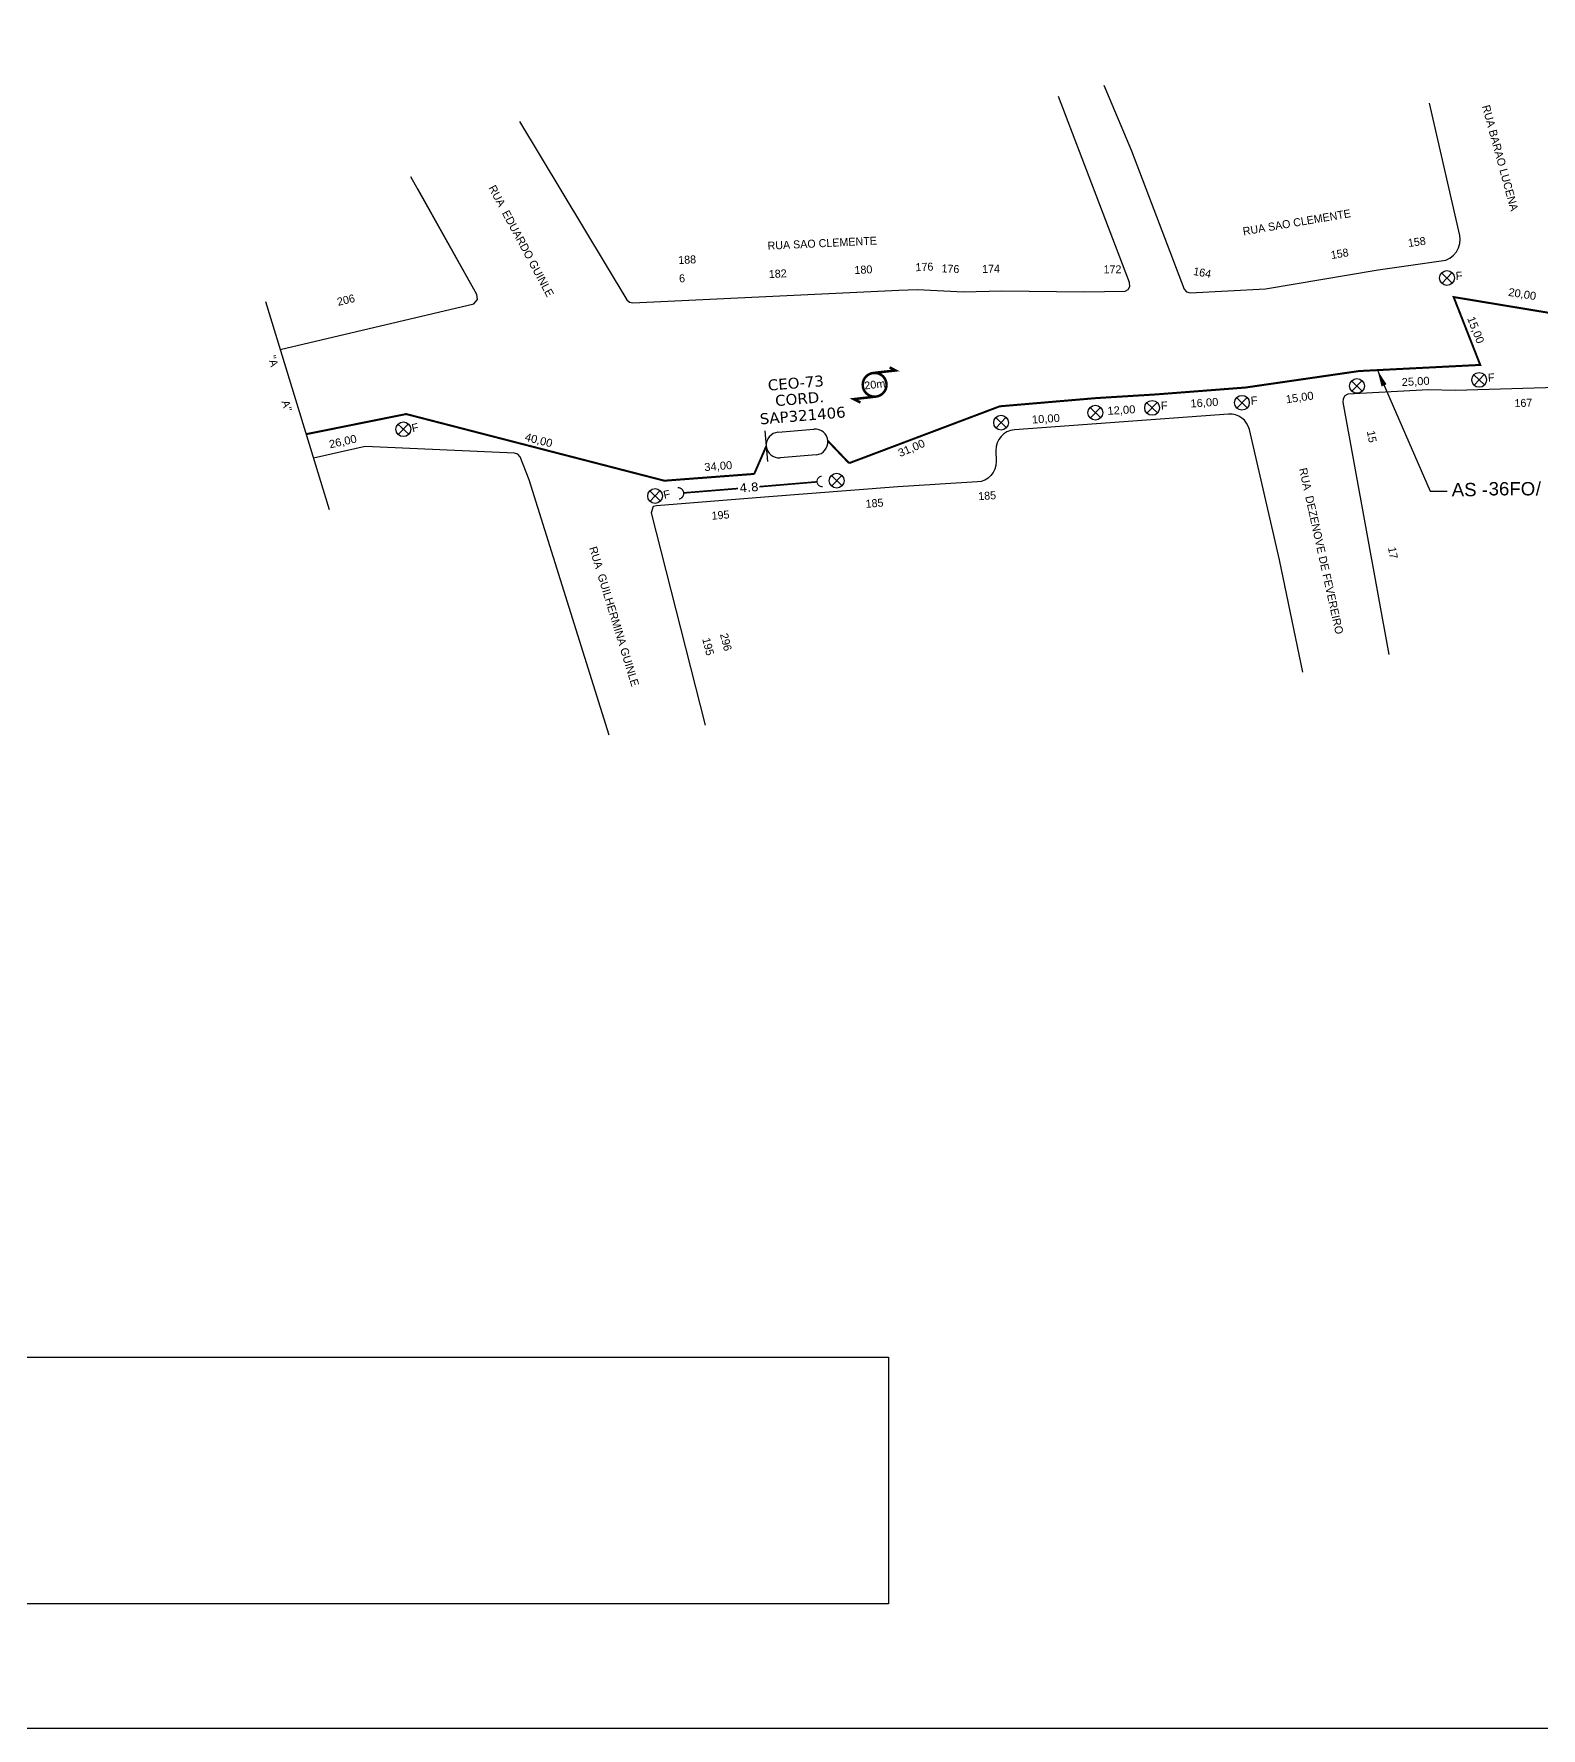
# Model space of a CAD drawing. Header units: inches. Extents: x 10034 to 13570, y 6075 to 9325.
# Drawn here: x 10359.4 to 10585.5, y 8730.9 to 8985 of the extents above; entities that cross this region are included whole.
import ezdxf
from ezdxf.enums import TextEntityAlignment as Align

# ---------------------------------------------------------------- set-up
doc = ezdxf.new("R2010")
doc.units = ezdxf.units.IN
doc.header["$MEASUREMENT"] = 0
doc.linetypes.add('DASHED', pattern=[0.75, 0.5, -0.25])
for name, color, linetype in [('20.4-CEOS', 1, 'Continuous'), ('ALINHAMENTO PREDIAL', 120, 'Continuous'), ('Cordoalha', 7, 'Continuous'), ('Legenda', 1, 'Continuous'), ('METRAGEM', 7, 'Continuous'), ('NOME LOGRADOURO', 252, 'Continuous'), ('NUMERAÇÃO', 7, 'Continuous')]:
    doc.layers.add(name, color=color, linetype=linetype)
doc.styles.add('ARIAL', font='arial.ttf')
doc.styles.add('siredit', font='verdana.ttf')
doc.linetypes.add('FENCELINE1', pattern='A,0.25,-0.1,[133,ltypeshp.shx,S=0.1,R=0,X=-0.1,Y=0],-0.1,1', length=1.45)
doc.dimstyles.new('ISO-25', dxfattribs={"dimtxt": 2.5, "dimasz": 2.5, "dimexe": 1.25, "dimexo": 0.625, "dimtad": 1, "dimtxsty": 'Standard', "dimcen": 2.5, "dimadec": 0, "dimazin": 0, "dimtfac": 1, "dimtmove": 0, "dimatfit": 3, "dimfxl": 0, "dimarcsym": 0})

msp = doc.modelspace()

# ---------------------------------------------------------------- linework, layer by layer
for points in [[(10034.08, 8730.9), (10872.65, 8730.9), (10872.65, 9324.9), (10034.08, 9324.9), (10034.08, 8730.9)], [(10394.12, 8944.89), (10403.68, 8913.71)]]:
    msp.add_lwpolyline(points)
at = {"color": 1}
for points in [[(10570.54, 8949.18), (10572.15, 8947.65)], [(10572.11, 8949.22), (10570.58, 8947.61)], [(10557.05, 8932.99), (10558.65, 8931.46)], [(10558.62, 8933.03), (10557.09, 8931.42)], [(10575.38, 8933.91), (10576.98, 8932.38)], [(10576.94, 8933.94), (10575.41, 8932.34)], [(10539.79, 8930.47), (10541.4, 8928.94)], [(10541.36, 8930.5), (10539.83, 8928.9)], [(10517.8, 8928.97), (10519.41, 8927.44)], [(10519.37, 8929.01), (10517.84, 8927.4)], [(10526.31, 8929.7), (10527.92, 8928.17)], [(10527.88, 8929.74), (10526.35, 8928.13)], [(10413.99, 8926.5), (10415.6, 8924.97)], [(10415.56, 8926.54), (10414.03, 8924.93)], [(10503.66, 8927.48), (10505.26, 8925.95)], [(10505.22, 8927.52), (10503.69, 8925.91)], [(10479, 8918.77), (10480.6, 8917.24)], [(10480.56, 8918.81), (10479.03, 8917.2)], [(10451.75, 8916.48), (10453.36, 8914.95)], [(10453.32, 8916.52), (10451.79, 8914.91)]]:
    msp.add_lwpolyline(points, dxfattribs=at)
at = {"color": 1, "linetype": 'FENCELINE1', "ltscale": 2, "const_width": 0.3}
for points in [[(10481.66, 8920.64), (10504.26, 8929.17), (10518.68, 8930.4), (10527.64, 8930.95), (10541.14, 8931.99), (10558.17, 8934.46), (10576.34, 8935.38), (10572.35, 8945.56), (10594.94, 8941.82), (10621.51, 8942.45), (10644.91, 8943.07), (10668.59, 8944.24), (10684.76, 8945.16), (10704.52, 8946.27), (10713.37, 8946.7)], [(10400.22, 8924.99), (10415.22, 8928.01), (10453.95, 8918.01), (10467.43, 8919.03)], [(10469.24, 8923.2), (10467.43, 8919.03)], [(10478.48, 8923.98), (10481.66, 8920.64)]]:
    msp.add_lwpolyline(points, dxfattribs=at)
at = {"color": 1, "const_width": 0.377}
msp.add_lwpolyline([(10485.29, 8934.17, 1.000012), (10485.69, 8930.63, 0.999978)], format="xyb", close=True, dxfattribs=at)
at = {"color": 1, "const_width": 0.377, "elevation": 0.38}
msp.add_lwpolyline([(10485.29, 8934.17), (10488.63, 8934.55), (10487.74, 8935.01)], dxfattribs=at)
at = {"color": 1, "const_width": 0.377}
msp.add_lwpolyline([(10485.69, 8930.63), (10482.36, 8930.25), (10483.37, 8929.75)], dxfattribs=at)
at = {"color": 0}
msp.add_lwpolyline([(10053.51, 8786.53), (10487.58, 8786.53), (10487.58, 8749.55), (10053.51, 8749.55)], close=True, dxfattribs=at)
at = {"color": 1}
for centre in [(10571.35, 8948.42), (10557.85, 8932.23), (10576.18, 8933.14), (10540.59, 8929.7), (10504.46, 8926.71), (10518.6, 8928.21), (10527.12, 8928.94), (10414.8, 8925.73), (10479.8, 8918.01), (10452.56, 8915.71)]:
    msp.add_circle(centre, 1.11, dxfattribs=at)
at = {"layer": '20.4-CEOS', "color": 1}
for p, q in [((10471, 8925.28), (10476.39, 8925.74)), ((10476.72, 8921.89), (10471.32, 8921.43))]:
    msp.add_line(p, q, dxfattribs=at)
msp.add_lwpolyline([(10469.04, 8925.51), (10469.43, 8920.88)], dxfattribs=at)
for centre, start, end in [((10471.16, 8923.36), 94.8469, 274.8469), ((10476.56, 8923.82), 274.8469, 94.8469)]:
    msp.add_arc(centre, 1.93, start, end, dxfattribs=at)
at = {"layer": 'ALINHAMENTO PREDIAL'}
for points in [[(10519.89, 8977.33), (10524.04, 8967.5), (10531.94, 8946.72), (10532.28, 8946.34), (10532.82, 8946.17), (10544.12, 8946.77), (10561.03, 8949.66), (10571.19, 8951.11), (10571.8, 8951.4), (10572.33, 8951.82), (10572.77, 8952.33), (10573.09, 8952.93), (10573.27, 8953.58), (10573.32, 8954.25), (10573.26, 8954.79), (10568.73, 8974.66)], [(10491.93, 8946.69), (10498.8, 8946.35), (10504.59, 8946.49), (10516.89, 8946.35), (10523.09, 8946.42), (10523.52, 8946.7), (10523.76, 8947.16), (10523.71, 8947.72), (10513.06, 8975.64)], [(10432.22, 8971.9), (10448.33, 8945.13), (10448.71, 8944.78), (10449.22, 8944.67), (10489.11, 8946.58), (10491.93, 8946.69)], [(10396.33, 8937.67), (10425.39, 8944.56), (10425.92, 8945.18), (10425.83, 8945.96), (10415.9, 8963.61)], [(10396.33, 8937.67), (10425.39, 8944.56), (10425.92, 8945.18), (10425.83, 8945.96), (10417, 8961.67)], [(10624.94, 8933.07), (10572.62, 8931.53), (10568.56, 8931.62), (10556.5, 8930.98), (10556.04, 8930.74), (10555.76, 8930.31), (10555.73, 8929.79), (10562.63, 8891.94)], [(10445.66, 8879.83), (10433.65, 8918.13), (10432.33, 8921.6), (10431.98, 8921.98), (10431.48, 8922.14), (10409.09, 8923.13), (10401.32, 8921.4)]]:
    msp.add_lwpolyline(points, dxfattribs=at)
for points in [[(10549.71, 8889.3), (10546.22, 8906.14), (10541.71, 8925.68, 0.369987), (10538.57, 8927.99), (10506.46, 8925.63, 0.400353), (10503.68, 8922.56), (10503.72, 8920.89)], [(10503.72, 8920.89, -0.403336), (10500.91, 8917.82), (10488.97, 8917.07), (10468.99, 8915.55), (10452.75, 8914.23), (10452.25, 8914.15), (10451.96, 8913.2), (10460.07, 8881.35)]]:
    msp.add_lwpolyline(points, format="xyb", dxfattribs=at)
at = {"layer": 'Cordoalha', "const_width": 0.247}
for points in [[(10476.87, 8917.84), (10468.18, 8917.11)], [(10465, 8916.84), (10456.84, 8916.18)]]:
    msp.add_lwpolyline(points, dxfattribs=at)
at = {"layer": 'Cordoalha'}
for points, const_width in [([(10477.55, 8918.69, 0.983116), (10477.7, 8917.12, 0.983116)], 0.171), ([(10456.13, 8915.25, 0.925134), (10455.97, 8916.97)], 0.187)]:
    msp.add_lwpolyline(points, format="xyb", dxfattribs=dict(at, const_width=const_width))

# ---------------------------------------------------------------- texts
at = {"color": 1, "style": 'ARIAL'}
for s, height, rotation, p in [('F', 1.2, 3.6242, (10572.69, 8948.13)), ('20m', 1.162, 6.4995, (10484.01, 8931.69)), ('F', 1.2, 3.6242, (10577.52, 8932.86)), ('F', 1.2, 3.6242, (10541.94, 8929.42)), ('F', 1.2, 3.6242, (10528.46, 8928.65)), ('F', 1.2, 13.1569, (10416.19, 8925.28)), ('F', 1.2, 13.1569, (10453.95, 8915.26))]:
    msp.add_text(s, height=height, rotation=rotation, dxfattribs=at).set_placement(p)
at = {"linetype": 'DASHED', "ltscale": 2, "style": 'ARIAL'}
for s, p in [('AS -', (10574.78, 8916.68)), ('36FO', (10581.09, 8916.81)), ('/', (10585.06, 8916.81))]:
    msp.add_text(s, height=2, dxfattribs=at).set_placement(p, align=Align.MIDDLE_CENTER)
at = {"layer": '20.4-CEOS', "color": 1, "style": 'siredit'}
for tag, text, p in [('CEO-73', 'CEOSXXX', (10473.6, 8933.49)), ('CORD.', 'CS-XXXX', (10474.16, 8931.12))]:
    msp.add_attdef(tag, text=text, height=1.636, rotation=4.723, dxfattribs=at).set_placement(p, align=Align.TOP_CENTER)
msp.add_attdef('SAP321406', text='', height=1.64, rotation=4.723, dxfattribs=at).set_placement((10474.7, 8927.8), align=Align.MIDDLE_CENTER)
at = {"layer": 'Legenda', "color": 0, "style": 'siredit'}
msp.add_attdef('4.8', text='CL=XXm', height=1.318, rotation=4.8102, dxfattribs=at).set_placement((10466.65, 8917.01), align=Align.MIDDLE_CENTER)
at = {"layer": 'METRAGEM', "color": 3, "style": 'ARIAL'}
for s, rotation, p in [('20,00', 350.9636, (10580.48, 8945.75)), ('15,00', 291.397, (10574.35, 8942.37)), ('25,00', 3.0685, (10564.58, 8932.2)), ('16,00', 3.6242, (10532.9, 8928.99)), ('15,00', 8.3249, (10547.26, 8929.61)), ('10,00', 3.6242, (10509.12, 8926.58)), ('12,00', 3.6242, (10520.45, 8927.88)), ('26,00', 12.549, (10403.8, 8922.86)), ('40,00', 345.5255, (10432.93, 8924.05)), ('31,00', 23.0729, (10489.32, 8921.54)), ('34,00', 4.6468, (10459.99, 8919.44))]:
    msp.add_text(s, height=1.2, rotation=rotation, dxfattribs=at).set_placement(p)
at = {"layer": 'NOME LOGRADOURO'}
for s, rotation, p in [('RUA BARAO LUCENA', 285.3112, (10576.59, 8974.18)), ('RUA  EDUARDO GUINLE', 298.1961, (10427.53, 8961.94)), ('RUA SAO CLEMENTE', 9.6984, (10540.83, 8954.8)), ('RUA SAO CLEMENTE', 2.7413, (10469.46, 8952.65)), ('RUA  DEZENOVE DE FEVEREIRO', 282.4943, (10549.15, 8919.79)), ('RUA  GUILHERMINA GUINLE', 287.014, (10442.65, 8907.93))]:
    msp.add_text(s, height=1.2, rotation=rotation, dxfattribs=at).set_placement(p)
at = {"layer": 'NUMERAÇÃO'}
for s, rotation, p in [('158', 7.816, (10565.58, 8953.06)), ('188', 2.7427, (10456.06, 8950.5)), ('176', 2.3631, (10491.65, 8949.43)), ('158', 9.7033, (10554.03, 8951.25)), ('6', 2.7427, (10456.19, 8947.75)), ('182', 2.7427, (10469.65, 8948.4)), ('180', 2.7427, (10482.5, 8949.01)), ('176', 357.1153, (10495.5, 8949.27)), ('174', 1.3858, (10501.63, 8949.17)), ('172', 0.1947, (10519.83, 8949.11)), ('164', 349.6885, (10533.22, 8948.88)), ('206', 13.3165, (10405.02, 8944.23)), ("''A            A''", 287.0412, (10394.44, 8936.59)), ('167', 1.6868, (10581.49, 8929.04)), ('15', 280.2842, (10559.33, 8925.4)), ('185', 4.3527, (10484.19, 8913.94)), ('185', 3.626, (10501.07, 8915.08)), ('195', 4.6492, (10461.09, 8912.15)), ('17', 280.2842, (10562.5, 8907.96)), ('296', 284.2483, (10462.28, 8894.96)), ('195', 284.2483, (10459.62, 8894.28))]:
    msp.add_text(s, height=1.2, rotation=rotation, dxfattribs=at).set_placement(p)

# ---------------------------------------------------------------- leaders
at = {"ltscale": 10}
msp.add_leader([(10560.91, 8934.6), (10568.84, 8916.46), (10571.4, 8916.46)], dimstyle='ISO-25', override={"dimgap": 0.625, "dimtad": 0}, dxfattribs=at)

doc.saveas('drawing.dxf')
